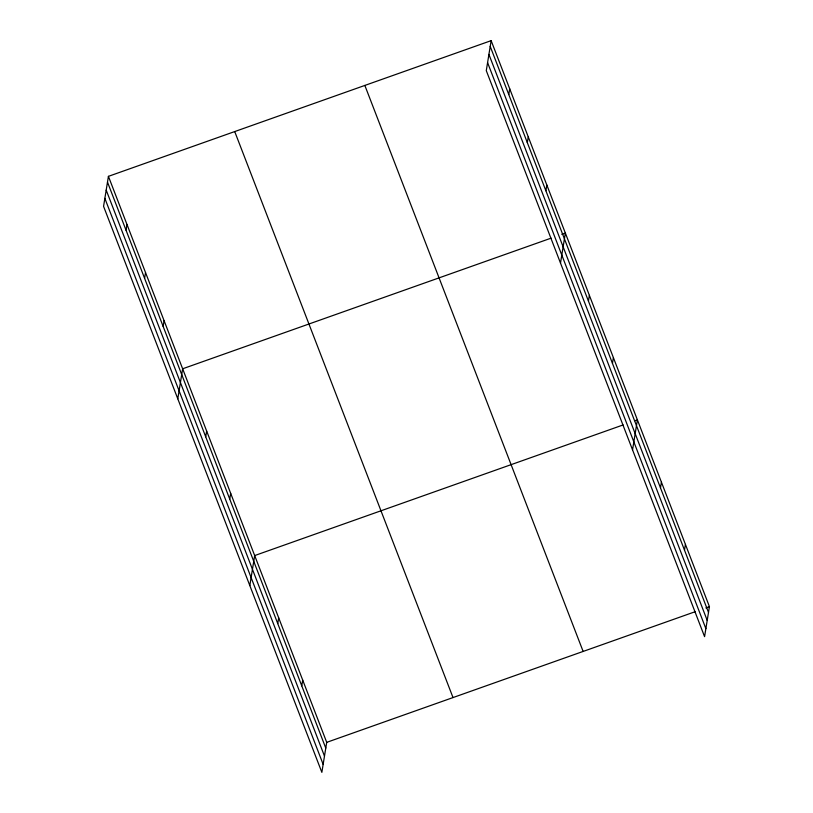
<?xml version="1.0" encoding="UTF-8"?>
<svg xmlns="http://www.w3.org/2000/svg" width="813" height="813" viewBox="0 0 813 813"><rect width="100%" height="100%" fill="white"/><g stroke="black" fill="none" stroke-linecap="round" stroke-linejoin="round"><path stroke-width="1.22" d="M108.424 176.35L103.566 206.35L321.857 772.35L326.714 742.35L108.424 176.35L491.143 40.65L709.434 606.65L704.576 636.65L486.286 70.65L491.143 40.65M126.045 230.221L126.98 224.459M144.602 278.331L145.527 272.568M163.149 326.44L164.084 320.678M177.783 398.787L182.64 368.787L551.072 238.158M205.719 436.805L206.654 431.053M229.733 499.07L230.668 493.308M249.815 585.573L254.672 555.574L623.104 424.945M277.751 623.591L278.686 617.829M301.765 685.847L302.7 680.095M508.765 94.521L509.7 88.759M527.322 142.631L528.257 136.869M545.879 190.74L546.814 184.978M560.503 263.087L565.36 233.087L561.793 234.357M588.449 301.105L589.374 295.353M612.453 363.37L613.388 357.608M632.544 449.874L637.402 419.874L635.014 420.717M660.481 487.891L661.416 482.129M684.495 550.147L685.43 544.395M326.714 742.35L695.135 611.722M705.867 607.921L709.434 606.65M490.209 46.412L708.509 612.413M488.918 54.41L707.208 620.41M487.587 62.652L705.877 628.652M364.844 85.426L583.134 651.437M234.723 131.574L453.014 697.574M107.489 182.112L325.779 748.112M106.198 190.11L324.489 756.11M104.857 198.352L323.147 764.352"/></g></svg>
